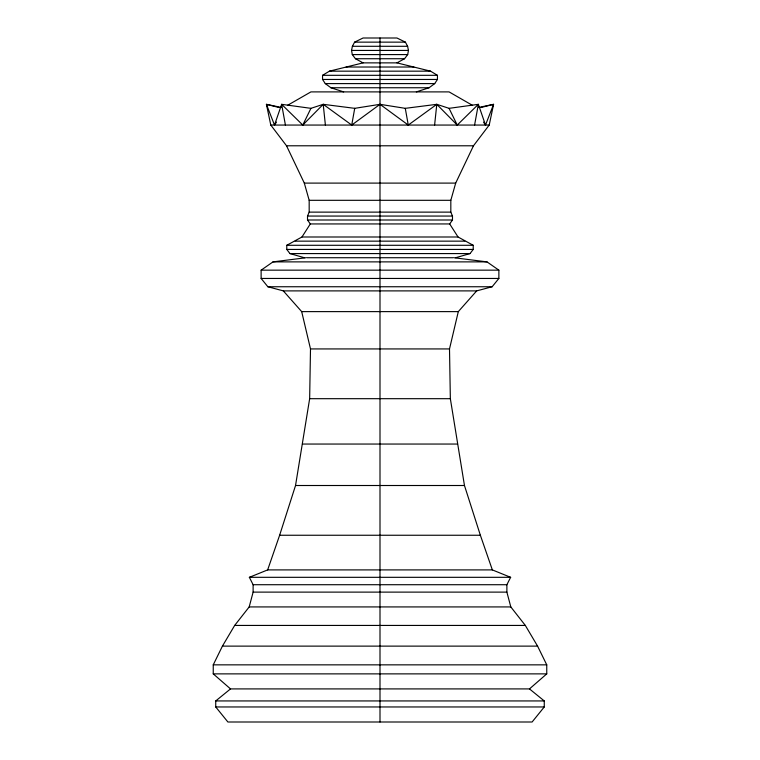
<?xml version="1.0" encoding="UTF-8"?>
<svg xmlns="http://www.w3.org/2000/svg" width="760" height="760" viewBox="0 0 760 760"><rect width="100%" height="100%" fill="white"/><g stroke="black" fill="none" stroke-linecap="round" stroke-linejoin="round"><path stroke-width="1.14" d="M230.517 688.911L215.736 700.938L215.736 706.961L227.895 722L532.105 722L544.264 706.961L544.264 700.938L529.482 688.911L230.517 688.911L213.246 673.873L213.246 664.848L222.423 646.123L234.669 625.433L249.194 606.927L253.118 592.116L253.118 584.716L249.365 577.315L267.653 569.905L279.632 535.249L295.535 485.507L309.652 398.687L310.498 348.935L301.691 311.619L283.319 290.89L267.852 286.748L261.126 278.454L261.126 270.161L273.011 261.877L306.062 257.726M434.606 125.058L436.791 104.329L449.074 108.338L478.363 104.329L485.498 125.058L493.582 104.329L478.876 107.397M281.124 107.397L266.418 104.329L274.502 125.058L281.637 104.329L310.925 108.338L323.209 104.329L351.728 125.058L354.72 108.338L380 104.329L405.279 108.338L436.791 104.329L457.226 125.058L478.363 104.329L474.582 125.058M396.938 62.871L404.558 58.729L407.692 54.587L408.452 50.435L407.607 46.293L405.403 42.142L396.938 38L363.062 38L354.597 42.142L352.393 46.293L351.548 50.435L352.308 54.587L355.442 58.729L363.062 62.871L396.938 62.871L430.559 71.164L437.447 75.316L437.447 79.458L434.72 83.6L429.077 87.752L416.356 91.894M278.91 107.483L266.418 104.329L270.788 125.058L286.529 145.787L304.313 183.103L309.177 200.307L309.177 212.125L307.515 216.059L307.515 220.001L310.308 223.943L449.692 223.943L452.485 220.001L452.485 216.059L450.822 212.125L450.822 200.307L455.686 183.103L473.47 145.787L489.212 125.058L493.582 104.329L481.089 107.483M529.482 688.911L546.753 673.873L546.753 664.848L537.577 646.123L525.331 625.433L510.806 606.927L506.882 592.116L506.882 584.716L510.634 577.315L492.347 569.905L480.367 535.249L464.464 485.507L450.347 398.687L449.502 348.935L458.308 311.619L476.681 290.89L492.147 286.748L498.873 278.454L498.873 270.161L486.989 261.877L453.938 257.726M285.418 125.058L281.637 104.329L302.774 125.058L310.925 108.338M304.342 257.726L289.969 253.583L286.776 249.432L286.776 245.29L301.957 236.996L310.308 223.943M274.502 125.058L276.469 122.113M455.658 257.726L470.031 253.583L473.224 249.432L473.224 245.29L458.042 236.996L449.692 223.943M302.774 125.058L323.209 104.329L354.72 108.338M351.728 125.058L380 104.329L408.272 125.058L436.791 104.329M343.644 91.894L330.923 87.752L325.28 83.6L322.553 79.458L322.553 75.316L329.441 71.164L363.062 62.871M287.423 105.403L310.925 91.894L449.074 91.894L472.577 105.403M354.597 42.142L405.403 42.142M352.393 46.293L407.607 46.293M351.548 50.435L408.452 50.435M352.308 54.587L407.692 54.587M355.442 58.729L404.558 58.729M346.123 67.022L413.877 67.022M329.441 71.164L430.559 71.164M322.553 75.316L437.447 75.316M322.553 79.458L437.447 79.458M325.28 83.6L434.72 83.6M330.923 87.752L429.077 87.752M270.788 125.058L489.212 125.058M286.529 145.787L473.47 145.787M304.313 183.103L455.686 183.103M309.177 200.307L450.822 200.307M309.177 212.125L450.822 212.125M307.515 216.059L452.485 216.059M307.515 220.001L452.485 220.001M301.957 236.996L458.042 236.996M295.165 241.148L464.835 241.148M286.776 245.29L473.224 245.29M286.776 249.432L473.224 249.432M289.969 253.583L470.031 253.583M306.926 257.726L453.074 257.726M273.011 261.877L486.989 261.877M261.126 270.161L498.873 270.161M261.126 278.454L498.873 278.454M267.852 286.748L492.147 286.748M283.319 290.89L476.681 290.89M301.691 311.619L458.308 311.619M310.498 348.935L449.502 348.935M309.652 398.687L450.347 398.687M302.461 444.049L457.539 444.049M295.535 485.507L464.464 485.507M279.632 535.249L480.367 535.249M267.653 569.905L492.347 569.905M249.365 577.315L510.634 577.315M253.118 584.716L506.882 584.716M253.118 592.116L506.882 592.116M249.194 606.927L510.806 606.927M234.669 625.433L525.331 625.433M222.423 646.123L537.577 646.123M213.246 664.848L546.753 664.848M213.246 673.873L546.753 673.873M215.736 700.938L544.264 700.938M215.736 706.961L544.264 706.961M483.531 122.113L485.498 125.058M449.074 108.338L457.226 125.058M405.279 108.338L408.272 125.058M323.209 104.329L325.394 125.058M380 38L380 722"/></g></svg>
